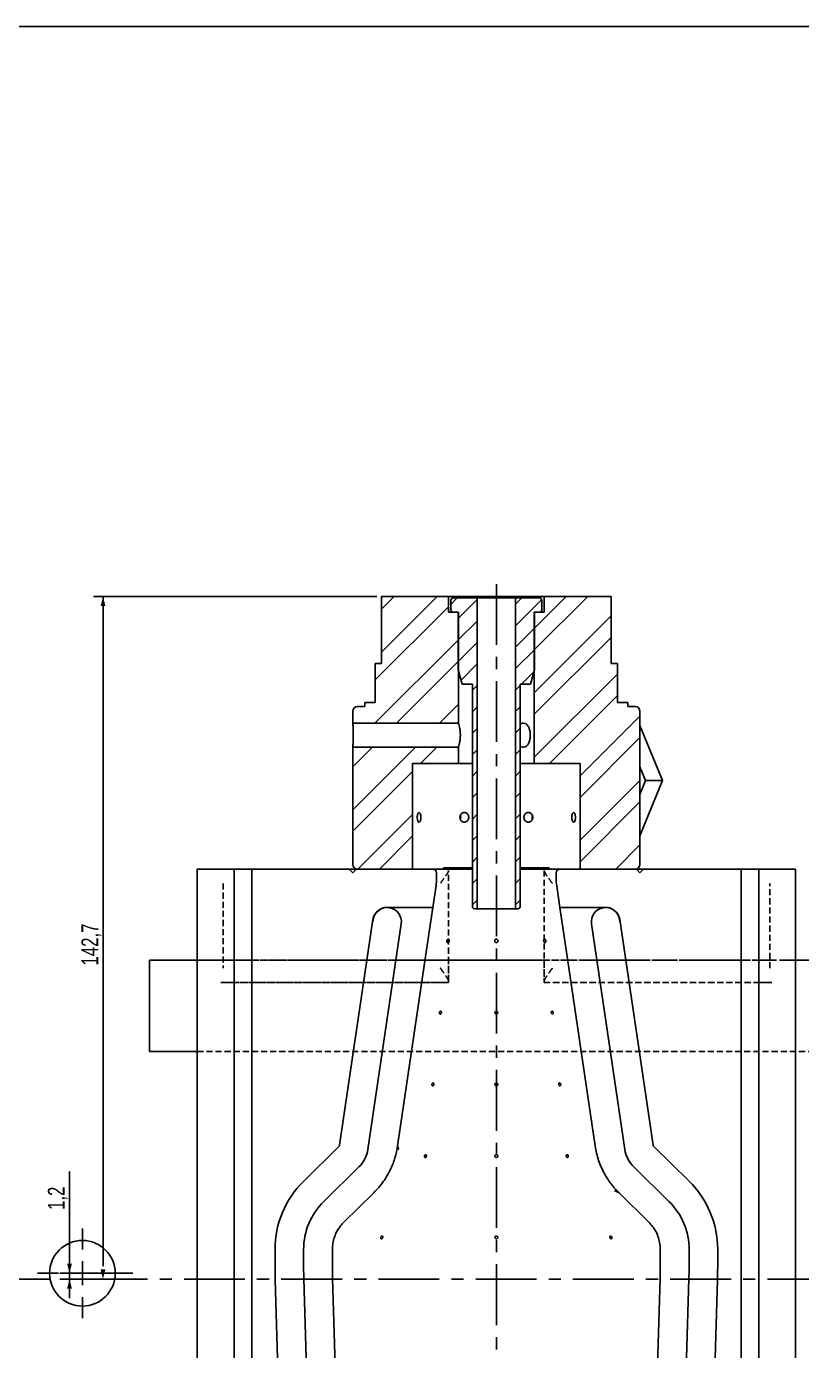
# Model space of a CAD drawing. Header units: millimetres. Extents: x 8 to 832, y 8 to 585.
# Drawn here: x 422.1 to 584, y 308.2 to 585 of the extents above; entities that cross this region are included whole.
import ezdxf

# ---------------------------------------------------------------- set-up
doc = ezdxf.new("R2010")
doc.units = ezdxf.units.MM
doc.linetypes.add('CENTERX2', pattern=[20.32, 12.7, -2.54, 2.54, -2.54])
doc.linetypes.add('HIDDEN', pattern=[1.905, 1.27, -0.635])
for name, color, linetype in [('CENTERLINE', 4, 'CENTERX2'), ('DIMENSIONS', 2, 'Continuous'), ('HATCH', 3, 'Continuous'), ('HIDDEN', 3, 'HIDDEN')]:
    doc.layers.add(name, color=color, linetype=linetype)
doc.layers.add('OUTLINE', color=7, linetype='Continuous', lineweight=25)
doc.styles.add('SLDTEXTSTYLE0', font='TXT', dxfattribs={"width": 0.75})
doc.dimstyles.new('SLDDIMSTYLE0', dxfattribs={"dimtxt": 3.5, "dimasz": 2, "dimexe": 0, "dimexo": 0.0625, "dimgap": 0.875, "dimtad": 1, "dimrnd": 1e-09, "dimzin": 12, "dimdsep": 46, "dimtxsty": 'SLDTEXTSTYLE0', "dimsah": 1, "dimcen": 0.09, "dimadec": 0, "dimazin": 3, "dimtfac": 1, "dimtofl": 0, "dimtmove": 0, "dimatfit": 3, "dimfxl": 0, "dimfrac": 2, "dimtolj": 1, "dimtzin": 12, "dimarcsym": 0})
doc.dimstyles.new('SLDDIMSTYLE2', dxfattribs={"dimtxt": 3.5, "dimasz": 2, "dimexe": 0, "dimexo": 0.0625, "dimgap": 0.875, "dimtad": 1, "dimdec": 1, "dimrnd": 1e-09, "dimzin": 12, "dimdsep": 46, "dimtxsty": 'SLDTEXTSTYLE0', "dimsah": 1, "dimcen": 0.09, "dimadec": 0, "dimazin": 3, "dimtfac": 1, "dimtdec": 1, "dimtmove": 0, "dimatfit": 0, "dimfxl": 0, "dimfrac": 2, "dimtolj": 1, "dimtzin": 12, "dimarcsym": 0})

# ---------------------------------------------------------------- blocks, each defined once
blk = doc.blocks.new('SW_HATCH_0')
at = {"layer": 'HATCH', "color": 0}
for p, q in [((256.65, 261.14), (245, 249.49)), ((247.67, 261.14), (245, 258.47)), ((260.84, 260.84), (259.5, 259.5)), ((265, 260.51), (261.05, 256.56)), ((274.31, 260.84), (273, 259.53)), ((278.47, 260.51), (273, 255.04)), ((283.59, 261.14), (276.93, 254.48)), ((288.08, 261.14), (276.93, 249.99)), ((259, 259), (243.7, 243.7)), ((265, 256.02), (261.05, 252.07)), ((293, 257.08), (276.93, 241.01)), ((261.07, 252.09), (243.62, 234.64)), ((276.95, 254.5), (273, 250.55)), ((293, 252.59), (276.93, 236.52)), ((265, 251.53), (261.05, 247.58)), ((276.95, 250.01), (273, 246.06)), ((261.07, 247.6), (248.11, 234.64)), ((265, 247.04), (261.63, 243.67)), ((276.83, 245.4), (274.27, 242.84)), ((294.3, 244.91), (276.93, 227.54)), ((265, 242.55), (264, 241.55)), ((274, 242.57), (273, 241.57)), ((261.07, 238.62), (257.09, 234.64)), ((294.3, 240.42), (280.12, 226.24)), ((265, 238.06), (264, 237.06)), ((274, 238.08), (273, 237.08)), ((299, 236.14), (286.5, 223.64)), ((265, 233.57), (264, 232.57)), ((274, 233.59), (273, 232.59)), ((299, 231.65), (286.5, 219.15)), ((252.09, 229.64), (239, 216.55)), ((243.11, 229.64), (239, 225.53)), ((256.58, 229.64), (253.18, 226.24)), ((265, 229.08), (264, 228.08)), ((274, 229.1), (273, 228.1)), ((251.5, 224.56), (239, 212.06)), ((265, 224.59), (264, 223.59)), ((274, 224.61), (273, 223.61)), ((299, 222.67), (286.5, 210.17)), ((265, 220.1), (264, 219.1)), ((274, 220.12), (273, 219.12)), ((299, 218.18), (286.5, 205.68)), ((251.5, 215.58), (240.06, 204.14)), ((265, 215.61), (264, 214.61)), ((274, 215.63), (273, 214.63)), ((251.5, 211.09), (244.55, 204.14)), ((265, 211.12), (264, 210.12)), ((274, 211.14), (273, 210.14)), ((299, 209.2), (293.94, 204.14)), ((265, 206.63), (264, 205.63)), ((274, 206.65), (273, 205.65)), ((265, 202.14), (264, 201.14)), ((274, 202.16), (273, 201.16)), ((265, 197.65), (264, 196.65)), ((274, 197.67), (273, 196.67))]:
    blk.add_line(p, q, dxfattribs=at)
blk = doc.blocks.new('_D')
at = {"layer": 'DIMENSIONS'}
for p, q in [((495.27, 465.81), (436.08, 465.81)), ((438.08, 325.81), (438.08, 465.81))]:
    blk.add_line(p, q, dxfattribs=at)
for points in [[(438.08, 465.81), (437.58, 463.81), (438.58, 463.81)], [(438.08, 323.11), (438.58, 325.11), (437.58, 325.11)]]:
    blk.add_solid(points, dxfattribs=at)
at = {"layer": 'DIMENSIONS', "insert": (433.57, 388.65), "char_height": 3.5, "attachment_point": 1, "rotation": 90, "style": 'SLDTEXTSTYLE0'}
blk.add_mtext('142,7', dxfattribs=at)
blk = doc.blocks.new('_D_10')
at = {"layer": 'DIMENSIONS'}
for p, q in [((431.07, 324.31), (431.07, 345.6)), ((444.33, 324.31), (429.07, 324.31)), ((431.07, 323.11), (431.07, 324.31)), ((444.33, 323.11), (429.07, 323.11)), ((431.07, 323.11), (431.07, 319.11))]:
    blk.add_line(p, q, dxfattribs=at)
for points in [[(431.07, 324.31), (431.57, 326.31), (430.57, 326.31)], [(431.07, 323.11), (430.57, 321.11), (431.57, 321.11)]]:
    blk.add_solid(points, dxfattribs=at)
at = {"layer": 'DIMENSIONS', "insert": (426.56, 337.55), "char_height": 3.5, "attachment_point": 1, "rotation": 90, "style": 'SLDTEXTSTYLE0'}
blk.add_mtext('1,2', dxfattribs=at)
blk = doc.blocks.new('_D_11')
at = {"layer": 'DIMENSIONS'}
for p, q in [((727.51, 408.81), (763.37, 408.81)), ((761.37, 408.81), (761.37, 323.11)), ((735.78, 323.11), (763.37, 323.11))]:
    blk.add_line(p, q, dxfattribs=at)
for points in [[(761.37, 408.81), (760.87, 406.81), (761.87, 406.81)], [(761.37, 323.11), (761.87, 325.11), (760.87, 325.11)]]:
    blk.add_solid(points, dxfattribs=at)
at = {"layer": 'DIMENSIONS', "char_height": 3.5, "attachment_point": 1, "rotation": 90, "style": 'SLDTEXTSTYLE0'}
for s, insert in [('85,7', (756.86, 367.69)), ('Invert', (756.86, 353.89))]:
    blk.add_mtext(s, dxfattribs=dict(at, insert=insert))
blk = doc.blocks.new('_D_12')
at = {"layer": 'DIMENSIONS'}
for p, q in [((160.79, 323.11), (118.78, 323.11)), ((120.78, 237.41), (120.78, 323.11)), ((202.35, 237.41), (118.78, 237.41))]:
    blk.add_line(p, q, dxfattribs=at)
for points in [[(120.78, 323.11), (120.28, 321.11), (121.28, 321.11)], [(120.78, 237.41), (121.28, 239.41), (120.28, 239.41)]]:
    blk.add_solid(points, dxfattribs=at)
at = {"layer": 'DIMENSIONS', "char_height": 3.5, "attachment_point": 1, "rotation": 90, "style": 'SLDTEXTSTYLE0'}
for s, insert in [('85,7', (116.27, 282.57)), ('invert', (116.27, 268.9))]:
    blk.add_mtext(s, dxfattribs=dict(at, insert=insert))
blk = doc.blocks.new('SW_CENTERMARKSYMBOL_0')
at = {"layer": 'CENTERLINE', "color": 0}
for p, q in [((0, 5), (0, 9.36)), ((-5, 0), (-9.36, 0)), ((0, 0), (-2.5, 0)), ((0, 0), (0, 2.5)), ((0, 0), (0, -2.5)), ((0, 0), (2.5, 0)), ((5, 0), (9.36, 0)), ((0, -5), (0, -9.36))]:
    blk.add_line(p, q, dxfattribs=at)

msp = doc.modelspace()

# ---------------------------------------------------------------- linework, layer by layer
at = {"layer": 'CENTERLINE'}
for p, q in [((520.272, 468.427), (520.272, 113.667)), ((457.772, 389.812), (709.247, 389.812)), ((129.887, 323.112), (715.108, 323.112))]:
    msp.add_line(p, q, dxfattribs=at)
at = {"layer": 'HIDDEN'}
for p, q in [((510.272, 385.41), (510.272, 408.513)), ((530.272, 408.513), (530.272, 385.41)), ((463.162, 405.812), (463.162, 388.112)), ((577.383, 388.112), (577.383, 405.812)), ((520.272, 389.812), (459.859, 389.812)), ((462.708, 389.812), (459.859, 389.812)), ((462.708, 389.812), (465.261, 389.812)), ((510.272, 389.812), (465.261, 389.812)), ((487.996, 389.812), (492.537, 389.812)), ((510.272, 385.112), (510.272, 389.812)), ((510.272, 389.812), (520.272, 389.812)), ((580.686, 389.812), (520.272, 389.812)), ((520.272, 389.812), (530.272, 389.812)), ((530.272, 389.812), (530.272, 385.112)), ((575.283, 389.812), (530.272, 389.812)), ((575.283, 389.812), (577.836, 389.812)), ((580.686, 389.812), (577.836, 389.812)), ((465.261, 385.112), (462.703, 385.112)), ((462.708, 385.112), (462.763, 385.112)), ((462.763, 385.112), (510.272, 385.112)), ((510.272, 385.112), (465.261, 385.112)), ((575.283, 385.112), (530.272, 385.112)), ((530.272, 385.112), (577.782, 385.112)), ((575.283, 385.112), (577.842, 385.112)), ((577.782, 385.112), (577.836, 385.112)), ((457.772, 370.712), (709.247, 370.712))]:
    msp.add_line(p, q, dxfattribs=at)
for points, knots in [([(510.272, 408.513), (510.253, 408.414), (510.209, 408.191), (509.866, 407.632), (509.299, 406.827), (508.819, 406.173), (508.565, 405.815), (508.563, 405.812)], [0, 0, 0, 0, 0.1603398, 0.3626284, 0.6473817, 0.9970766, 1, 1, 1, 1]), ([(531.981, 405.812), (531.979, 405.815), (531.726, 406.173), (531.246, 406.827), (530.679, 407.632), (530.336, 408.191), (530.292, 408.414), (530.272, 408.513)], [0, 0, 0, 0, 0.0029234, 0.3526183, 0.6373716, 0.8396602, 1, 1, 1, 1]), ([(508.563, 388.112), (508.565, 388.109), (508.692, 387.929), (508.951, 387.569), (509.31, 387.075), (509.632, 386.624), (509.877, 386.264), (510.065, 385.962), (510.183, 385.738), (510.258, 385.55), (510.267, 385.457), (510.272, 385.41)], [0, 0, 0, 0, 0.0029139, 0.1756683, 0.3525156, 0.4931402, 0.6372664, 0.737153, 0.8395662, 0.918603, 1, 1, 1, 1]), ([(530.272, 385.41), (530.277, 385.456), (530.286, 385.548), (530.36, 385.734), (530.479, 385.96), (530.664, 386.259), (530.91, 386.62), (531.229, 387.068), (531.59, 387.565), (531.85, 387.925), (531.979, 388.109), (531.981, 388.112)], [0, 0, 0, 0, 0.0789298, 0.1604342, 0.2601627, 0.3627346, 0.503147, 0.6474858, 0.8201392, 0.9970861, 1, 1, 1, 1])]:
    msp.add_open_spline(points, degree=3, knots=knots, dxfattribs=at)
at = {"layer": 'OUTLINE'}
for p, q in [((8, 585), (832, 585)), ((496.272, 451.812), (496.272, 465.812)), ((510.272, 465.812), (496.272, 465.812)), ((510.272, 465.812), (530.272, 465.812)), ((510.272, 462.512), (510.272, 465.812)), ((516.272, 465.512), (511.272, 465.512)), ((516.272, 400.512), (516.272, 465.512)), ((524.272, 465.512), (516.272, 465.512)), ((524.272, 465.512), (524.272, 400.512)), ((529.272, 465.512), (524.272, 465.512)), ((530.272, 465.812), (530.272, 462.512)), ((544.272, 465.812), (530.272, 465.812)), ((544.272, 465.812), (544.272, 451.812)), ((512.342, 462.512), (510.272, 462.512)), ((510.772, 465.012), (510.772, 463.012)), ((511.272, 462.512), (512.322, 462.512)), ((512.322, 462.512), (512.322, 450.512)), ((512.342, 439.312), (512.342, 462.512)), ((528.202, 462.512), (528.202, 430.912)), ((530.272, 462.512), (528.202, 462.512)), ((528.222, 450.512), (528.222, 462.512)), ((528.222, 462.512), (529.272, 462.512)), ((529.772, 463.012), (529.772, 465.012)), ((494.972, 451.812), (494.972, 443.662)), ((494.972, 451.812), (496.272, 451.812)), ((544.272, 451.812), (545.572, 451.812)), ((545.572, 443.662), (545.572, 451.812)), ((513.126, 447.512), (512.322, 450.512)), ((528.222, 450.512), (527.419, 447.512)), ((513.126, 447.512), (515.272, 447.512)), ((515.272, 447.512), (515.272, 401.012)), ((525.272, 401.012), (525.272, 447.512)), ((525.272, 447.512), (527.419, 447.512)), ((492.772, 443.662), (492.772, 442.812)), ((494.972, 443.662), (492.772, 443.662)), ((547.772, 443.662), (545.572, 443.662)), ((547.772, 442.812), (547.772, 443.662)), ((490.272, 441.812), (490.272, 439.312)), ((492.772, 442.812), (491.272, 442.812)), ((549.272, 442.812), (547.772, 442.812)), ((550.272, 409.812), (550.272, 441.812)), ((490.272, 439.312), (512.342, 439.312)), ((554.983, 427.312), (550.272, 438.851)), ((512.342, 434.312), (490.272, 434.312)), ((490.272, 434.312), (490.272, 409.812)), ((512.342, 430.912), (512.342, 434.312)), ((502.772, 430.912), (512.342, 430.912)), ((502.772, 408.812), (502.772, 430.912)), ((512.342, 430.912), (515.272, 430.912)), ((525.272, 430.912), (528.202, 430.912)), ((528.202, 430.912), (537.772, 430.912)), ((537.772, 430.912), (537.772, 408.812)), ((551.448, 427.312), (550.272, 430.19)), ((550.272, 424.433), (551.448, 427.312)), ((550.272, 415.773), (554.983, 427.312)), ((551.448, 427.312), (554.983, 427.312)), ((457.772, 139.557), (457.772, 408.812)), ((465.452, 408.812), (457.772, 408.812)), ((465.452, 139.557), (465.452, 408.812)), ((465.452, 408.812), (467.272, 408.812)), ((469.152, 408.812), (467.272, 408.812)), ((469.152, 139.557), (469.152, 408.812)), ((469.152, 408.812), (489.522, 408.812)), ((489.522, 408.812), (490.272, 408.062)), ((491.022, 408.812), (489.522, 408.812)), ((490.272, 408.062), (491.022, 408.812)), ((491.022, 408.812), (506.972, 408.812)), ((491.272, 408.812), (502.772, 408.812)), ((515.272, 408.812), (506.972, 408.812)), ((507.772, 408.012), (507.772, 406.812)), ((515.272, 409.112), (509.235, 409.112)), ((509.235, 409.112), (509.235, 408.812)), ((525.272, 409.112), (531.31, 409.112)), ((533.572, 408.812), (525.272, 408.812)), ((531.31, 408.812), (531.31, 409.112)), ((532.772, 406.812), (532.772, 408.012)), ((533.572, 408.812), (549.522, 408.812)), ((537.772, 408.812), (549.272, 408.812)), ((549.522, 408.812), (550.272, 408.062)), ((551.022, 408.812), (549.522, 408.812)), ((550.272, 408.062), (551.022, 408.812)), ((551.022, 408.812), (571.393, 408.812)), ((569.271, 408.812), (569.271, 408.824)), ((571.393, 150.557), (571.393, 408.812)), ((573.272, 408.812), (571.393, 408.812)), ((573.272, 408.812), (575.092, 408.812)), ((575.092, 150.557), (575.092, 408.812)), ((582.772, 408.812), (575.092, 408.812)), ((582.772, 139.557), (582.772, 408.812)), ((507.665, 405.351), (506.995, 400.812)), ((533.55, 400.812), (532.88, 405.351)), ((506.995, 400.812), (497.454, 400.812)), ((506.995, 400.812), (506.995, 400.812)), ((515.772, 400.512), (516.272, 400.512)), ((524.272, 400.512), (516.272, 400.512)), ((524.272, 400.512), (524.772, 400.512)), ((533.549, 400.812), (533.55, 400.812)), ((543.09, 400.812), (533.55, 400.812)), ((487.524, 351.091), (494.487, 398.25)), ((493.433, 350.218), (500.396, 397.377)), ((494.513, 398.246), (494.455, 397.85)), ((547.112, 350.218), (540.149, 397.377)), ((546.032, 398.246), (546.09, 397.85)), ((553.021, 351.091), (546.058, 398.25)), ((457.772, 389.812), (447.772, 389.812)), ((447.772, 389.812), (447.772, 370.712)), ((457.772, 389.812), (457.772, 370.712)), ((457.772, 370.712), (447.772, 370.712)), ((480.017, 343.584), (487.379, 350.807)), ((560.528, 343.584), (553.165, 350.807)), ((484.199, 339.32), (491.562, 346.543)), ((556.345, 339.32), (548.982, 346.543)), ((494.637, 341.116), (488.42, 335.018)), ((552.125, 335.018), (545.908, 341.116)), ((474.022, 326.307), (474.022, 329.307)), ((479.996, 326.307), (479.996, 329.307)), ((486.022, 329.307), (486.022, 326.307)), ((554.522, 326.307), (554.522, 329.307)), ((560.549, 326.307), (560.549, 329.307)), ((566.522, 326.307), (566.522, 329.307)), ((476.733, 234.142), (474.073, 322.954)), ((482.703, 234.321), (480.043, 323.132)), ((557.841, 234.321), (560.502, 323.132)), ((563.812, 234.142), (566.472, 322.954))]:
    msp.add_line(p, q, dxfattribs=at)
at = {"layer": 'OUTLINE', "flags": 128}
for points in [[(506.995, 400.812), (505.406, 390.049), (500.32, 355.604), (499.63, 350.927)], [(540.915, 350.927), (540.224, 355.604), (535.138, 390.049), (533.549, 400.812)], [(486.067, 323.313), (486.548, 307.279), (488.401, 245.416), (488.728, 234.501)], [(551.817, 234.501), (552.144, 245.416), (553.997, 307.279), (554.477, 323.313)]]:
    msp.add_lwpolyline(points, dxfattribs=at)
at = {"layer": 'OUTLINE'}
msp.add_circle((433.772, 324.312), 6.864, dxfattribs=at)
for centre, radius, start, end in [((511.272, 465.012), 0.5, 90, 180), ((529.272, 465.012), 0.5, 0, 90), ((511.272, 463.012), 0.5, 180, 270), ((529.272, 463.012), 0.5, 270, 0), ((491.272, 441.812), 1, 90, 180), ((549.272, 441.812), 1, 0, 90), ((491.272, 409.812), 1, 180, 270), ((549.272, 409.812), 1, 270, 0), ((506.972, 408.012), 0.8, 0, 90), ((533.572, 408.012), 0.8, 90, 180), ((497.772, 406.812), 10, 351.60123, 0), ((542.772, 406.812), 10, 180, 188.39877), ((497.454, 397.812), 3, 90, 171.60123), ((497.454, 397.812), 2.973, 351.60123, 171.60123), ((515.772, 401.012), 0.5, 180, 270), ((524.772, 401.012), 0.5, 270, 0), ((543.09, 397.812), 2.973, 8.39877, 188.39877), ((543.09, 397.812), 3, 8.39877, 90), ((497.454, 397.812), 3, 171.60123, 179.26472), ((543.09, 397.812), 3, 0.73528, 8.39877), ((487.029, 351.164), 0.5, 314.45044, 351.60123), ((487.029, 351.164), 6.473, 314.45044, 351.60123), ((553.516, 351.164), 6.473, 188.39877, 225.54956), ((553.516, 351.164), 0.5, 188.39877, 225.54956), ((494.022, 329.307), 20, 134.45044, 180), ((546.522, 329.307), 20, 0, 45.54956), ((494.022, 329.307), 14.027, 134.45044, 180), ((546.522, 329.307), 14.027, 0, 45.54956), ((586.022, 326.307), 112, 180, 181.71577), ((586.022, 326.307), 106.027, 180, 181.71577), ((454.522, 326.307), 106.027, 358.28423, 0), ((454.522, 326.307), 112, 358.28423, 0)]:
    msp.add_arc(centre, radius, start, end, dxfattribs=at)
for points, knots in [([(490.272, 434.312), (490.273, 434.324), (490.276, 434.356), (490.301, 434.662), (490.337, 435.23), (490.369, 435.981), (490.381, 436.824), (490.368, 437.665), (490.336, 438.411), (490.3, 438.974), (490.276, 439.27), (490.273, 439.3), (490.272, 439.312)], [0, 0, 0, 0, 0.0727295, 0.1796809, 0.2868856, 0.3943538, 0.5016837, 0.6086875, 0.7156873, 0.8230096, 0.93048, 1, 1, 1, 1]), ([(512.342, 439.312), (512.351, 439.285), (512.368, 439.233), (512.487, 438.825), (512.628, 438.214), (512.737, 437.431), (512.759, 436.584), (512.689, 435.784), (512.56, 435.091), (512.424, 434.572), (512.35, 434.337), (512.344, 434.318), (512.342, 434.312)], [0, 0, 0, 0, 0.1038298, 0.2075475, 0.3142137, 0.4235196, 0.5294469, 0.6311387, 0.7343778, 0.8423938, 0.9512272, 1, 1, 1, 1]), ([(525.272, 434.477), (525.328, 434.444), (525.584, 434.291), (526.049, 434.288), (526.568, 434.482), (526.969, 434.937), (527.239, 435.6), (527.369, 436.411), (527.364, 437.255), (527.234, 438.032), (526.97, 438.685), (526.559, 439.154), (526.019, 439.339), (525.557, 439.322), (525.317, 439.179), (525.272, 439.152)], [0, 0, 0, 0, 0.0243055, 0.11162604, 0.19590346, 0.28125315, 0.37021746, 0.46016245, 0.54642201, 0.63016592, 0.7163704, 0.80619829, 0.89532772, 0.98068892, 1, 1, 1, 1]), ([(503.748, 419.637), (503.752, 419.524), (503.759, 419.3), (503.817, 419), (503.904, 418.773), (504.019, 418.642), (504.149, 418.624), (504.279, 418.72), (504.395, 418.919), (504.479, 419.198), (504.519, 419.528), (504.51, 419.869), (504.453, 420.184), (504.355, 420.438), (504.233, 420.601), (504.1, 420.656), (503.975, 420.596), (503.869, 420.428), (503.792, 420.171), (503.754, 419.891), (503.75, 419.708), (503.748, 419.637)], [0, 0, 0, 0, 0.05362928, 0.10725617, 0.16093774, 0.21465554, 0.26831394, 0.32190987, 0.37553753, 0.42924288, 0.48294827, 0.5365789, 0.59017386, 0.64382959, 0.69754761, 0.75123152, 0.80483956, 0.85844688, 0.91213055, 0.96584867, 1, 1, 1, 1]), ([(512.662, 419.637), (512.672, 419.524), (512.692, 419.3), (512.848, 419), (513.078, 418.773), (513.368, 418.642), (513.683, 418.624), (513.989, 418.72), (514.249, 418.919), (514.435, 419.198), (514.523, 419.528), (514.503, 419.869), (514.377, 420.184), (514.162, 420.438), (513.881, 420.601), (513.567, 420.656), (513.258, 420.596), (512.986, 420.428), (512.783, 420.171), (512.677, 419.891), (512.667, 419.708), (512.662, 419.637)], [0, 0, 0, 0, 0.0536293, 0.1072565, 0.1609378, 0.2146555, 0.2683142, 0.3219098, 0.3755381, 0.4292432, 0.4829484, 0.536579, 0.5901738, 0.6438298, 0.6975483, 0.7512318, 0.8048398, 0.8584466, 0.9121307, 0.9658486, 1, 1, 1, 1]), ([(512.756, 419.22), (512.769, 419.252), (512.81, 419.356), (512.825, 419.577), (512.819, 419.841), (512.781, 419.994), (512.762, 420.066)], [0, 0, 0, 0, 0.13116067, 0.42952816, 0.72888865, 1, 1, 1, 1]), ([(526.034, 419.637), (526.045, 419.524), (526.066, 419.3), (526.228, 419), (526.466, 418.773), (526.762, 418.642), (527.078, 418.624), (527.379, 418.72), (527.632, 418.919), (527.81, 419.198), (527.894, 419.528), (527.875, 419.869), (527.755, 420.184), (527.547, 420.438), (527.273, 420.601), (526.962, 420.656), (526.65, 420.596), (526.371, 420.428), (526.16, 420.171), (526.05, 419.891), (526.039, 419.708), (526.034, 419.637)], [0, 0, 0, 0, 0.0536292, 0.1072558, 0.1609375, 0.2146553, 0.2683134, 0.3219094, 0.3755373, 0.4292428, 0.4829481, 0.5365787, 0.5901735, 0.6438294, 0.6975478, 0.751232, 0.8048393, 0.8584465, 0.9121307, 0.9658488, 1, 1, 1, 1]), ([(527.786, 420.054), (527.769, 419.998), (527.728, 419.871), (527.725, 419.72), (527.722, 419.637)], [0, 0, 0, 0, 0.442883, 1, 1, 1, 1]), ([(527.722, 419.637), (527.726, 419.538), (527.731, 419.38), (527.774, 419.249), (527.791, 419.201)], [0, 0, 0, 0, 0.6283089, 1, 1, 1, 1]), ([(536.031, 419.637), (536.036, 419.524), (536.046, 419.3), (536.12, 419), (536.226, 418.773), (536.354, 418.642), (536.486, 418.624), (536.606, 418.72), (536.704, 418.919), (536.77, 419.198), (536.801, 419.528), (536.794, 419.869), (536.75, 420.184), (536.672, 420.438), (536.564, 420.601), (536.438, 420.656), (536.306, 420.596), (536.184, 420.428), (536.089, 420.171), (536.038, 419.891), (536.033, 419.708), (536.031, 419.637)], [0, 0, 0, 0, 0.0536293, 0.1072563, 0.1609375, 0.2146555, 0.2683136, 0.3219098, 0.3755377, 0.429243, 0.4829484, 0.536579, 0.5901738, 0.6438299, 0.6975475, 0.7512315, 0.8048392, 0.858447, 0.9121306, 0.9658486, 1, 1, 1, 1]), ([(513.96, 408.812), (513.931, 408.817), (513.858, 408.83), (513.76, 408.935), (513.705, 409.061), (513.683, 409.112)], [0, 0, 0, 0, 0.2838919, 0.714935, 1, 1, 1, 1]), ([(526.862, 409.112), (526.828, 409.039), (526.76, 408.893), (526.658, 408.819), (526.6, 408.813), (526.585, 408.812)], [0, 0, 0, 0, 0.4256326, 0.8514562, 1, 1, 1, 1]), ([(510.258, 393.521), (510.283, 393.545), (510.332, 393.594), (510.383, 393.7), (510.409, 393.816), (510.405, 393.933), (510.373, 394.036), (510.316, 394.114), (510.241, 394.157), (510.156, 394.161), (510.072, 394.126), (509.998, 394.056), (509.941, 393.957), (509.908, 393.843), (509.902, 393.725), (509.924, 393.616), (509.972, 393.53), (510.041, 393.476), (510.122, 393.459), (510.198, 393.478), (510.241, 393.509), (510.258, 393.521)], [0, 0, 0, 0, 0.0536919, 0.1073877, 0.1610751, 0.2147478, 0.2684226, 0.3221099, 0.3758044, 0.4294861, 0.4831581, 0.5368359, 0.5905281, 0.6442213, 0.6978972, 0.7515709, 0.8052536, 0.8589479, 0.9126356, 0.966308, 1, 1, 1, 1]), ([(520.08, 393.522), (520.115, 393.504), (520.185, 393.468), (520.306, 393.461), (520.421, 393.491), (520.52, 393.557), (520.591, 393.653), (520.626, 393.766), (520.621, 393.884), (520.577, 393.994), (520.499, 394.084), (520.395, 394.143), (520.277, 394.164), (520.159, 394.146), (520.053, 394.09), (519.972, 394.002), (519.925, 393.893), (519.918, 393.774), (519.95, 393.661), (520.009, 393.575), (520.06, 393.537), (520.08, 393.522)], [0, 0, 0, 0, 0.0536799, 0.1073624, 0.1610349, 0.2147115, 0.2684021, 0.3220936, 0.3757749, 0.4294455, 0.4831271, 0.5368201, 0.5905106, 0.6441857, 0.6978592, 0.7515464, 0.8052399, 0.8589222, 0.9125947, 0.9662724, 1, 1, 1, 1]), ([(530.183, 393.658), (530.202, 393.625), (530.239, 393.558), (530.318, 393.492), (530.403, 393.46), (530.487, 393.469), (530.559, 393.515), (530.612, 393.595), (530.64, 393.699), (530.64, 393.817), (530.613, 393.933), (530.561, 394.036), (530.49, 394.114), (530.407, 394.157), (530.322, 394.161), (530.244, 394.126), (530.183, 394.056), (530.144, 393.957), (530.134, 393.843), (530.15, 393.739), (530.174, 393.68), (530.183, 393.658)], [0, 0, 0, 0, 0.0536951, 0.1073861, 0.1610786, 0.2147568, 0.2684293, 0.322113, 0.3758063, 0.4294947, 0.4831663, 0.5368426, 0.590531, 0.6442253, 0.6979068, 0.7515781, 0.8052561, 0.8589495, 0.9126408, 0.9663166, 1, 1, 1, 1]), ([(508.624, 378.53), (508.648, 378.543), (508.695, 378.57), (508.752, 378.647), (508.791, 378.739), (508.807, 378.841), (508.798, 378.939), (508.765, 379.023), (508.712, 379.082), (508.645, 379.112), (508.572, 379.107), (508.501, 379.069), (508.44, 379.002), (508.396, 378.914), (508.373, 378.813), (508.374, 378.713), (508.399, 378.624), (508.445, 378.556), (508.507, 378.517), (508.57, 378.511), (508.609, 378.524), (508.624, 378.53)], [0, 0, 0, 0, 0.0536877, 0.1073783, 0.1610685, 0.2147564, 0.2684345, 0.3221174, 0.375808, 0.429498, 0.4831812, 0.5368613, 0.5905459, 0.6442386, 0.6979272, 0.7516084, 0.8052878, 0.8589755, 0.912667, 0.966355, 1, 1, 1, 1]), ([(520.111, 378.561), (520.141, 378.546), (520.202, 378.516), (520.305, 378.511), (520.404, 378.538), (520.488, 378.597), (520.547, 378.679), (520.576, 378.777), (520.571, 378.878), (520.531, 378.972), (520.463, 379.048), (520.373, 379.097), (520.272, 379.114), (520.171, 379.097), (520.081, 379.047), (520.013, 378.971), (519.974, 378.877), (519.969, 378.776), (519.998, 378.679), (520.05, 378.606), (520.094, 378.574), (520.111, 378.561)], [0, 0, 0, 0, 0.0536832, 0.1073668, 0.1610484, 0.2147307, 0.26842, 0.3221097, 0.3757939, 0.4294735, 0.4831576, 0.5368483, 0.5905364, 0.6442194, 0.6979009, 0.7515862, 0.8052782, 0.8589639, 0.9126434, 0.9663276, 1, 1, 1, 1]), ([(531.775, 379.004), (531.764, 378.976), (531.742, 378.921), (531.739, 378.82), (531.759, 378.72), (531.803, 378.63), (531.863, 378.56), (531.935, 378.519), (532.008, 378.51), (532.075, 378.536), (532.129, 378.592), (532.163, 378.674), (532.174, 378.77), (532.161, 378.872), (532.126, 378.967), (532.071, 379.044), (532.003, 379.095), (531.93, 379.114), (531.86, 379.099), (531.807, 379.058), (531.784, 379.019), (531.775, 379.004)], [0, 0, 0, 0, 0.0536859, 0.1073737, 0.161056, 0.2147359, 0.2684237, 0.3221141, 0.3758006, 0.4294793, 0.4831627, 0.5368531, 0.5905438, 0.6442269, 0.6979069, 0.7515913, 0.8052811, 0.8589702, 0.9126531, 0.9663328, 1, 1, 1, 1]), ([(507.058, 363.53), (507.082, 363.543), (507.129, 363.57), (507.186, 363.647), (507.225, 363.739), (507.241, 363.841), (507.232, 363.939), (507.199, 364.022), (507.146, 364.082), (507.079, 364.112), (507.006, 364.107), (506.935, 364.069), (506.874, 364.002), (506.83, 363.914), (506.807, 363.814), (506.808, 363.714), (506.833, 363.624), (506.879, 363.556), (506.941, 363.517), (507.004, 363.511), (507.043, 363.524), (507.058, 363.53)], [0, 0, 0, 0, 0.0536912, 0.1073802, 0.1610717, 0.2147572, 0.2684399, 0.322123, 0.3758121, 0.429503, 0.4831887, 0.5368686, 0.5905555, 0.6442457, 0.6979341, 0.7516169, 0.8052994, 0.858987, 0.9126789, 0.9663649, 1, 1, 1, 1]), ([(520.103, 363.567), (520.132, 363.551), (520.192, 363.518), (520.295, 363.51), (520.395, 363.534), (520.48, 363.59), (520.543, 363.67), (520.575, 363.767), (520.573, 363.868), (520.537, 363.964), (520.471, 364.042), (520.383, 364.094), (520.282, 364.114), (520.18, 364.1), (520.089, 364.053), (520.018, 363.98), (519.976, 363.887), (519.968, 363.786), (519.994, 363.688), (520.043, 363.613), (520.086, 363.58), (520.103, 363.567)], [0, 0, 0, 0, 0.0536825, 0.107369, 0.1610534, 0.2147369, 0.2684251, 0.3221152, 0.3757988, 0.4294825, 0.4831676, 0.5368551, 0.5905468, 0.6442274, 0.6979118, 0.7515997, 0.8052901, 0.8589772, 0.9126588, 0.9663424, 1, 1, 1, 1]), ([(533.321, 363.751), (533.331, 363.719), (533.352, 363.655), (533.41, 363.579), (533.478, 363.528), (533.552, 363.509), (533.622, 363.524), (533.68, 363.572), (533.721, 363.646), (533.74, 363.74), (533.734, 363.841), (533.705, 363.939), (533.656, 364.023), (533.591, 364.082), (533.519, 364.112), (533.447, 364.107), (533.383, 364.069), (533.335, 364.002), (533.308, 363.914), (533.305, 363.826), (533.316, 363.772), (533.321, 363.751)], [0, 0, 0, 0, 0.0536869, 0.1073764, 0.1610669, 0.2147558, 0.2684377, 0.3221189, 0.375807, 0.4294987, 0.4831853, 0.5368668, 0.5905506, 0.644242, 0.6979329, 0.7516169, 0.805297, 0.8589822, 0.9126727, 0.9663615, 1, 1, 1, 1]), ([(499.63, 350.927), (499.473, 350.104), (499.156, 348.442), (498.35, 346.392), (497.487, 344.744), (496.662, 343.463), (495.721, 342.237), (494.999, 341.491), (494.637, 341.116)], [0, 0, 0, 0, 0.2238656, 0.4526251, 0.5867861, 0.7219749, 0.8604223, 1, 1, 1, 1]), ([(499.9, 350.201), (499.822, 350.388), (499.663, 350.769), (499.641, 350.873), (499.63, 350.927)], [0, 0, 0, 0, 0.49089645, 1, 1, 1, 1]), ([(505.425, 348.515), (505.45, 348.518), (505.498, 348.525), (505.567, 348.577), (505.624, 348.653), (505.661, 348.747), (505.675, 348.848), (505.664, 348.946), (505.629, 349.028), (505.575, 349.086), (505.508, 349.113), (505.434, 349.105), (505.364, 349.065), (505.304, 348.996), (505.261, 348.906), (505.24, 348.806), (505.243, 348.706), (505.269, 348.618), (505.317, 348.553), (505.372, 348.519), (505.411, 348.516), (505.425, 348.515)], [0, 0, 0, 0, 0.0536851, 0.1073696, 0.1610576, 0.2147485, 0.2684346, 0.322118, 0.3758024, 0.4294927, 0.4831831, 0.5368661, 0.5905492, 0.6442368, 0.6979269, 0.7516166, 0.8053003, 0.8589844, 0.9126724, 0.9663622, 1, 1, 1, 1]), ([(520.272, 348.515), (520.299, 348.517), (520.36, 348.522), (520.447, 348.564), (520.52, 348.634), (520.566, 348.726), (520.578, 348.826), (520.555, 348.926), (520.501, 349.012), (520.421, 349.076), (520.324, 349.11), (520.222, 349.11), (520.125, 349.076), (520.045, 349.013), (519.99, 348.927), (519.967, 348.828), (519.979, 348.727), (520.018, 348.647), (520.077, 348.581), (520.152, 348.533), (520.226, 348.516), (520.266, 348.515), (520.272, 348.515)], [0, 0, 0, 0, 0.04338253, 0.09705965, 0.15073844, 0.20442293, 0.25810451, 0.31178144, 0.36545946, 0.41914304, 0.47282429, 0.52650643, 0.5801832, 0.63386039, 0.6875446, 0.74122752, 0.79490567, 0.84858146, 0.88222054, 0.93590064, 0.98958341, 1, 1, 1, 1]), ([(535.121, 348.515), (535.131, 348.515), (535.165, 348.518), (535.219, 348.545), (535.269, 348.606), (535.299, 348.691), (535.306, 348.79), (535.289, 348.891), (535.249, 348.983), (535.191, 349.056), (535.122, 349.101), (535.049, 349.114), (534.98, 349.092), (534.923, 349.039), (534.885, 348.96), (534.87, 348.864), (534.88, 348.763), (534.91, 348.679), (534.953, 348.606), (535.008, 348.55), (535.07, 348.519), (535.107, 348.516), (535.121, 348.515)], [0, 0, 0, 0, 0.0240331, 0.0777058, 0.1313798, 0.1850592, 0.2387389, 0.2924128, 0.3460874, 0.3997631, 0.4534431, 0.5071207, 0.5607957, 0.6144693, 0.6681471, 0.7218277, 0.7755038, 0.8291754, 0.8628068, 0.9164858, 0.9701654, 1, 1, 1, 1]), ([(545.908, 341.116), (545.336, 341.727), (544.178, 342.961), (542.996, 344.82), (542.17, 346.487), (541.62, 347.908), (541.183, 349.39), (541.004, 350.413), (540.915, 350.927)], [0, 0, 0, 0, 0.22386533, 0.45262377, 0.58678503, 0.72197387, 0.86042176, 1, 1, 1, 1]), ([(544.927, 341.631), (545.196, 341.494), (545.736, 341.22), (545.851, 341.151), (545.908, 341.116)], [0, 0, 0, 0, 0.4968034, 1, 1, 1, 1]), ([(488.42, 335.018), (488.18, 334.763), (487.555, 334.101), (486.606, 332.549), (486.076, 330.821), (486.033, 329.616), (486.022, 329.307)], [0, 0, 0, 0, 0.16510785, 0.43017334, 0.8536733, 1, 1, 1, 1]), ([(554.522, 329.307), (554.497, 329.791), (554.448, 330.718), (554.073, 332.058), (553.541, 333.208), (552.885, 334.209), (552.379, 334.747), (552.125, 335.018)], [0, 0, 0, 0, 0.2280507, 0.4371817, 0.6523776, 0.8245256, 1, 1, 1, 1]), ([(496.276, 331.525), (496.253, 331.528), (496.206, 331.534), (496.153, 331.584), (496.121, 331.657), (496.113, 331.747), (496.132, 331.845), (496.175, 331.938), (496.237, 332.017), (496.31, 332.072), (496.387, 332.099), (496.458, 332.092), (496.515, 332.055), (496.552, 331.99), (496.566, 331.904), (496.555, 331.808), (496.52, 331.712), (496.465, 331.627), (496.396, 331.563), (496.33, 331.529), (496.291, 331.526), (496.276, 331.525)], [0, 0, 0, 0, 0.0536734, 0.1073465, 0.1610338, 0.2147296, 0.2684103, 0.3220757, 0.3757484, 0.4294424, 0.4831339, 0.5368066, 0.590473, 0.6441522, 0.6978484, 0.7515359, 0.8052041, 0.8588712, 0.9125606, 0.9662566, 1, 1, 1, 1]), ([(520.122, 331.563), (520.095, 331.582), (520.04, 331.62), (519.988, 331.706), (519.967, 331.801), (519.98, 331.897), (520.027, 331.984), (520.101, 332.051), (520.195, 332.091), (520.297, 332.099), (520.396, 332.075), (520.482, 332.022), (520.544, 331.945), (520.575, 331.852), (520.572, 331.755), (520.536, 331.663), (520.469, 331.588), (520.381, 331.538), (520.28, 331.52), (520.191, 331.531), (520.141, 331.554), (520.122, 331.563)], [0, 0, 0, 0, 0.0536957, 0.1073912, 0.1610815, 0.2147511, 0.268417, 0.3221028, 0.3757987, 0.4294806, 0.4831453, 0.5368177, 0.5905091, 0.6442033, 0.6978791, 0.7515439, 0.8052227, 0.8589175, 0.9126052, 0.9662767, 1, 1, 1, 1]), ([(544.096, 331.614), (544.076, 331.64), (544.035, 331.691), (543.996, 331.787), (543.979, 331.884), (543.987, 331.972), (544.02, 332.043), (544.073, 332.087), (544.142, 332.1), (544.218, 332.081), (544.292, 332.031), (544.357, 331.957), (544.405, 331.866), (544.429, 331.769), (544.428, 331.676), (544.401, 331.598), (544.352, 331.544), (544.286, 331.52), (544.212, 331.53), (544.146, 331.565), (544.11, 331.601), (544.096, 331.614)], [0, 0, 0, 0, 0.0536869, 0.1073742, 0.1610471, 0.2147117, 0.268394, 0.3220902, 0.3757753, 0.4294427, 0.4831126, 0.5368, 0.5904954, 0.6441748, 0.6978392, 0.7515148, 0.8052093, 0.8589003, 0.9125722, 0.9662376, 1, 1, 1, 1]), ([(486.022, 326.307), (486.024, 325.808), (486.028, 324.81), (486.054, 323.812), (486.067, 323.313)], [0, 0, 0, 0, 0.4999439, 1, 1, 1, 1]), ([(554.477, 323.313), (554.49, 323.812), (554.517, 324.81), (554.52, 325.808), (554.522, 326.307)], [0, 0, 0, 0, 0.49994394, 1, 1, 1, 1])]:
    msp.add_open_spline(points, degree=3, knots=knots, dxfattribs=at)

# ---------------------------------------------------------------- block references
at = {"layer": 'CENTERLINE'}
msp.add_blockref('SW_CENTERMARKSYMBOL_0', (433.772, 324.312), dxfattribs=at)
at = {"layer": 'HATCH'}
msp.add_blockref('SW_HATCH_0', (251.272, 204.673), dxfattribs=at)

# ---------------------------------------------------------------- dimensions: what is measured, and where the dimension line sits
at = {"layer": 'DIMENSIONS'}
for base, p1, p2, dimstyle, picture, middle in [((438.083, 465.812), (715.108, 323.112), (496.272, 465.812), 'SLDDIMSTYLE0', '_D', (438.083, 394.462)), ((428.299, 324.312), (445.33, 323.112), (445.33, 324.312), 'SLDDIMSTYLE2', '_D_10', (428.299, 340.785))]:
    dim = msp.add_linear_dim(base=base, p1=p1, p2=p2, angle=90, dimstyle=dimstyle, dxfattribs=at)
    dim.commit()
    dim.dimension.update_dxf_attribs({"geometry": picture, "text_midpoint": middle, "dimtype": 160})
for base, p1, text, picture, middle in [((761.368, 323.112), (445.33, 408.812), 'Invert <> ', '_D_11', (761.368, 365.962)), ((120.777, 323.112), (445.33, 237.412), 'invert <>', '_D_12', (120.777, 280.262))]:
    dim = msp.add_linear_dim(base=base, p1=p1, p2=(445.33, 323.112), angle=90, text=text, dimstyle='SLDDIMSTYLE0', dxfattribs=at)
    dim.commit()
    dim.dimension.update_dxf_attribs({"geometry": picture, "text_midpoint": middle, "dimtype": 160})

doc.saveas('drawing.dxf')
